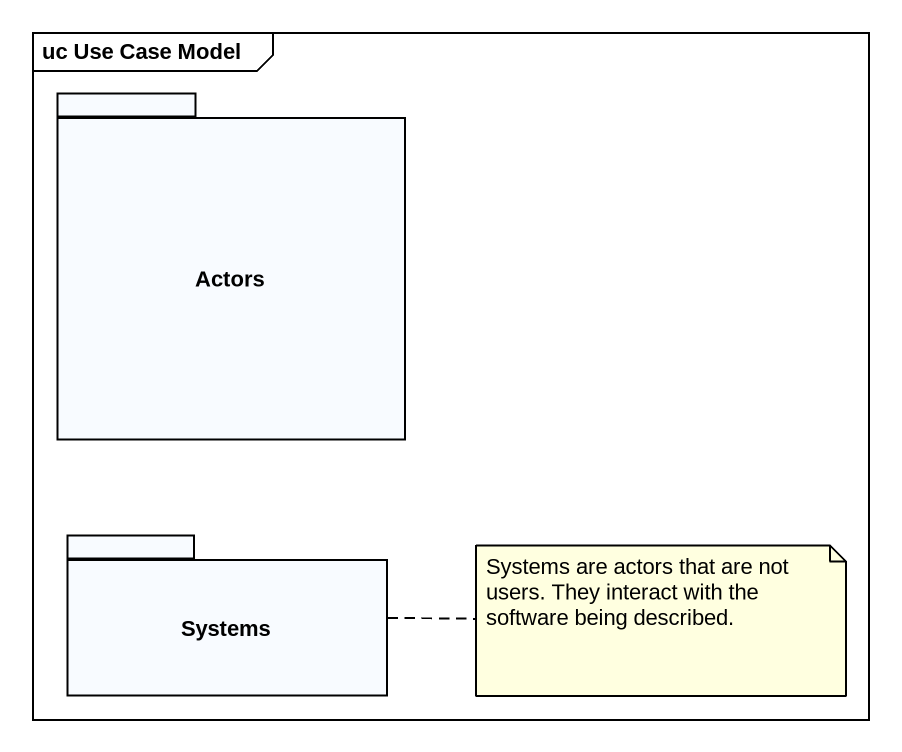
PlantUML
@startuml
mainframe uc Use Case Model
package Actors {
}
package Systems {
}
note right of Systems : Systems are actors that are not users. They interact with the software being described.
@enduml
